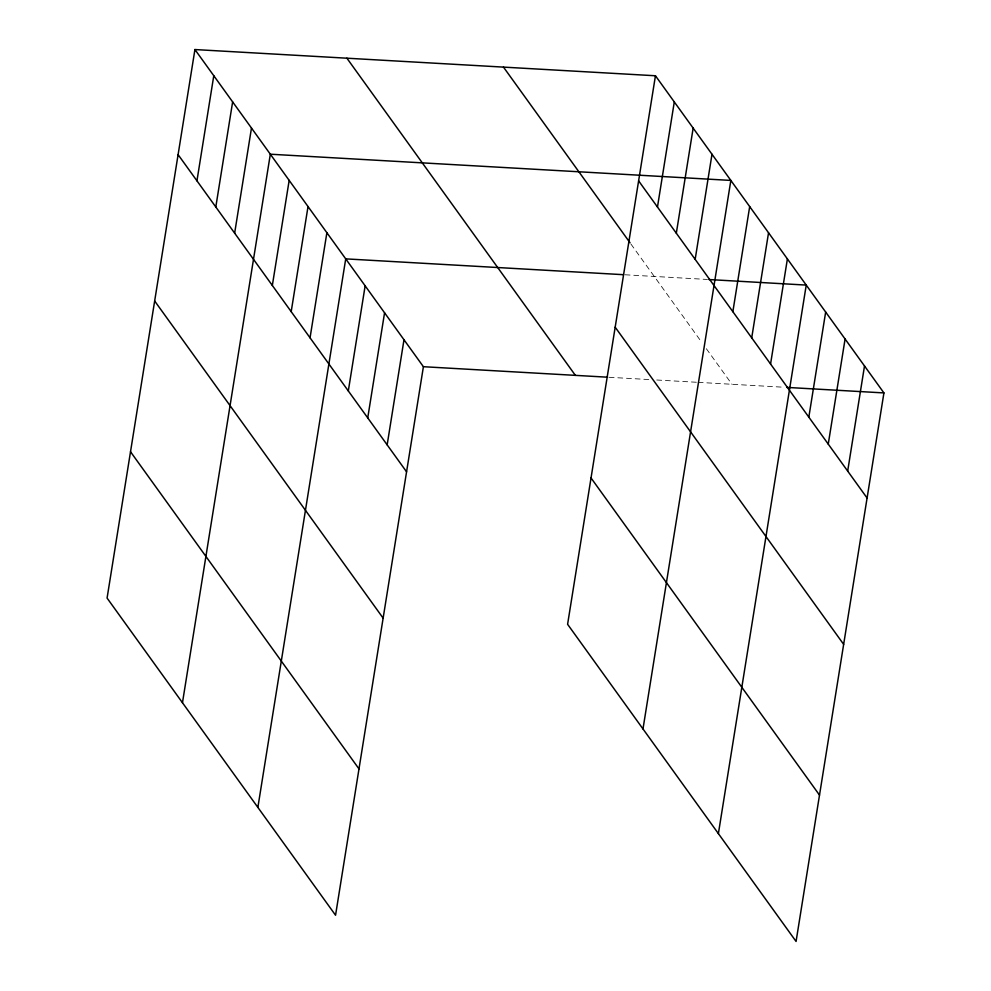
<?xml version="1.0" encoding="UTF-8"?>
<svg xmlns="http://www.w3.org/2000/svg" width="991" height="991" viewBox="0 0 991 991"><rect width="100%" height="100%" fill="white"/><g stroke="black" fill="none" stroke-linecap="round" stroke-linejoin="round"><path stroke-width="0.74" stroke-dasharray="4.96 3.72" d="M625.11 274.78L707.463 279.462M609.155 377.286L650.604 379.64M656.736 379.999L696.648 382.266M698.184 382.353L783.621 387.221M630.933 244.046L701.938 342.613M706.36 348.733L731.953 384.273"/><path stroke-width="1.49" d="M194.93 49.55L107.078 598.081L335.553 915.238L423.405 366.707L194.93 49.55L655.447 75.762L883.922 392.919L796.07 941.45L567.595 624.293L655.447 75.762M196.949 180.82L213.783 75.712M215.803 206.983L232.637 101.887M234.644 233.145L251.479 128.05M182.468 702.743L270.332 154.212L730.85 180.424L642.986 728.955M272.339 285.482L289.174 180.374M291.193 311.645L308.028 206.549M310.047 337.807L326.881 232.712M257.871 807.405L345.723 258.874L623.574 274.693M348.312 390.937L365.146 285.842M367.735 417.892L384.57 312.797M387.159 444.848L403.994 339.752M657.467 207.032L674.301 101.924M676.32 233.195L693.155 128.099M695.162 259.357L711.996 154.262M732.857 311.694L749.692 206.586M751.711 337.857L768.545 232.761M770.564 364.019L787.399 258.924M718.388 833.617L806.24 285.086L708.986 279.549M808.829 417.149L825.664 312.054M828.253 444.104L845.088 339.009M847.677 471.059L864.511 365.964M423.405 366.707L607.619 377.199M786.668 387.394L883.922 392.919M638.613 180.858L867.088 498.027M503.478 67.115L630.041 242.795M615.176 327.191L843.651 644.348M346.9 58.196L575.375 375.366M591.032 477.959L819.507 795.116M178.095 154.646L406.57 471.815M154.658 300.979L383.133 618.136M130.515 451.747L358.99 768.905"/></g></svg>
